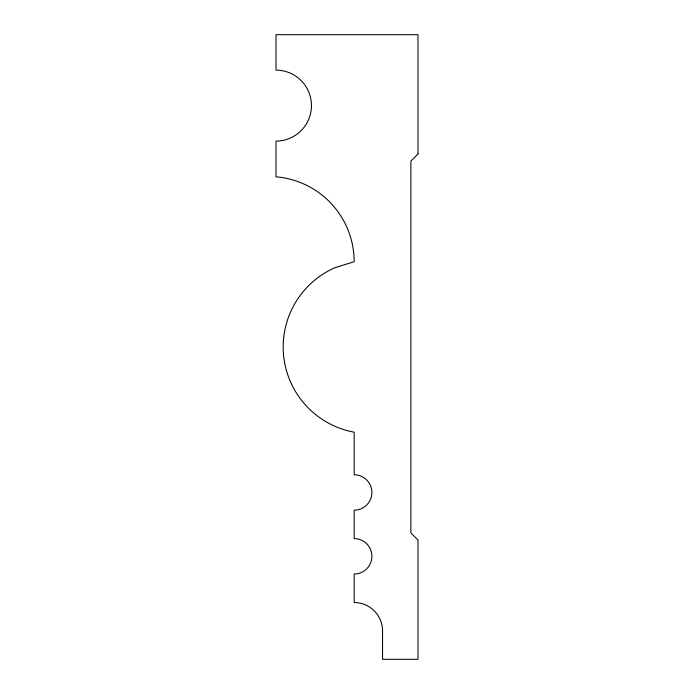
<?xml version="1.0" encoding="UTF-8"?>
<svg xmlns="http://www.w3.org/2000/svg" width="694" height="694" viewBox="0 0 694 694"><rect width="100%" height="100%" fill="white"/><g stroke="black" fill="none" stroke-linecap="round" stroke-linejoin="round"><path stroke-width="1.04" d="M417.979 153.981L410.883 161.077L410.883 532.923L417.979 540.019L417.979 659.3L382.541 659.3L382.541 630.907A28.393 28.393 0 0 0 354.157 602.522L354.157 574.016A17.714 17.714 0 0 0 371.897 556.302A17.714 17.714 0 0 0 354.157 538.579L354.157 510.194A17.714 17.714 0 0 0 371.897 492.471A17.714 17.714 0 0 0 354.157 474.757L354.157 432.171A86.594 86.594 0 0 1 335.02 267.684L354.157 261.716A85.171 85.171 0 0 0 276.021 176.831L276.021 141.108A35.489 35.489 0 0 0 311.459 105.618A35.489 35.489 0 0 0 276.021 70.129L276.021 34.7L417.979 34.7L417.979 153.981"/></g></svg>
